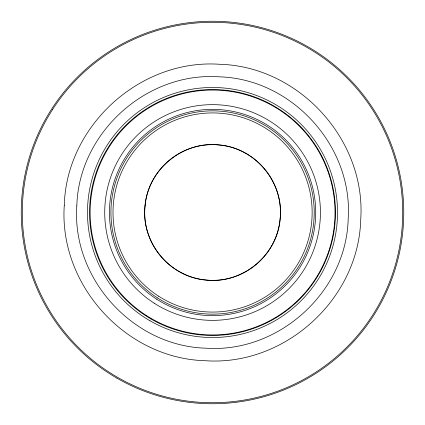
<?xml version="1.0" encoding="UTF-8"?>
<svg xmlns="http://www.w3.org/2000/svg" width="425" height="425" viewBox="0 0 425 425"><rect width="100%" height="100%" fill="white"/><g stroke="black" fill="none" stroke-linecap="round" stroke-linejoin="round"><path stroke-width="0.64" d="M64.287 205.217C58.623 284.633 125.63 358.567 205.217 360.713C284.633 366.377 358.567 299.37 360.713 219.783C366.377 140.367 299.37 66.433 219.783 64.287C140.367 58.623 66.433 125.63 64.287 205.217M76.824 205.833C71.639 278.529 132.982 346.21 205.833 348.176C278.529 353.361 346.21 292.017 348.176 219.167C353.361 146.471 292.017 78.79 219.167 76.824C146.471 71.639 78.79 132.982 76.824 205.833M145.042 205.849C140.654 241.857 169.75 277.312 205.923 280.033C241.931 284.421 277.387 255.324 280.107 219.151C284.495 183.143 255.398 147.688 219.226 144.968C183.218 140.579 147.762 169.676 145.042 205.849M154.132 303.147A107.854 107.854 0 0 0 320.296 217.791A107.854 107.854 0 0 0 163.296 116.562A107.854 107.854 0 0 0 154.132 303.147M146.221 315.408A122.448 122.448 0 0 0 334.873 218.508A122.448 122.448 0 0 0 156.628 103.583A122.448 122.448 0 0 0 146.221 315.408M158.621 296.183A99.567 99.567 0 0 0 312.024 217.387A99.567 99.567 0 0 0 167.083 123.93A99.567 99.567 0 0 0 158.621 296.183M157.494 297.93A101.649 101.649 0 0 0 314.096 217.488A101.649 101.649 0 0 0 166.133 122.081A101.649 101.649 0 0 0 157.494 297.93M156.687 299.179A103.132 103.132 0 0 0 315.584 217.563A103.132 103.132 0 0 0 165.452 120.764A103.132 103.132 0 0 0 156.687 299.179M178.643 271.267A67.857 67.857 0 0 0 280.431 212.5A67.857 67.857 0 0 0 178.643 153.733A67.857 67.857 0 0 0 178.643 271.267M151.024 318.984A122.958 122.958 0 0 0 335.458 212.5A122.958 122.958 0 0 0 151.024 106.016A122.958 122.958 0 0 0 151.024 318.984M149.993 320.769A125.019 125.019 0 0 0 337.519 212.5A125.019 125.019 0 0 0 149.993 104.231A125.019 125.019 0 0 0 149.993 320.769M116.875 378.128A191.25 191.25 0 0 0 403.75 212.5A191.25 191.25 0 0 0 116.875 46.872A191.25 191.25 0 0 0 116.875 378.128M52.642 109.432A190.209 190.209 0 0 0 193.858 401.795A190.442 190.442 0 0 0 221.834 402.486A190.209 190.209 0 0 0 377.225 117.401A190.209 190.209 0 0 0 52.642 109.432"/></g></svg>
